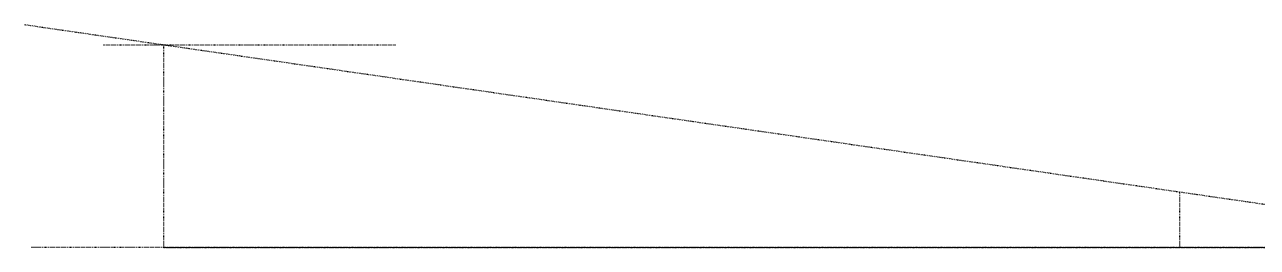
# Model space of a CAD drawing. Header units: centimetres. Extents: x 2191 to 12545, y -680 to 18662.
# Drawn here: x 2191 to 7672, y -680 to 312 of the extents above; entities that cross this region are included whole.
import ezdxf

# ---------------------------------------------------------------- set-up
doc = ezdxf.new("R2010")
doc.units = ezdxf.units.CM
doc.linetypes.add('Style de ligne -5', pattern=[0.20828, 0.069425, -0.138855])
doc.layers.add('B Faux plafonds', color=252, linetype='Continuous')

msp = doc.modelspace()

# ---------------------------------------------------------------- linework, layer by layer
at = {"layer": 'B Faux plafonds', "linetype": 'Style de ligne -5', "ltscale": 25.4}
for p, q in [((2191.2, 311.6), (9030, -680)), ((2542.4, 222), (3842.4, 222)), ((2809.3, -680), (2809.3, 222)), ((7327.5, -680), (7327.5, -433.1)), ((9030, -680), (2220, -680)), ((2809.3, -680), (8940, -680)), ((9030, -680), (7328, -680))]:
    msp.add_line(p, q, dxfattribs=at)

doc.saveas('drawing.dxf')
